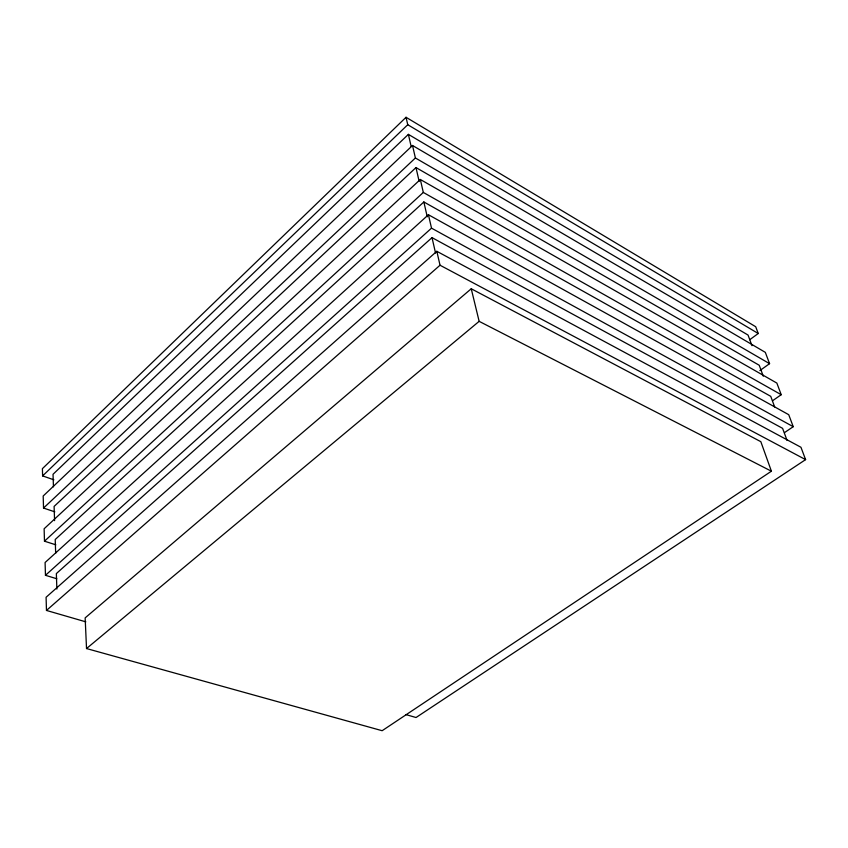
<?xml version="1.0" encoding="UTF-8"?>
<svg xmlns="http://www.w3.org/2000/svg" width="848" height="848" viewBox="0 0 848 848"><rect width="100%" height="100%" fill="white"/><g stroke="black" fill="none" stroke-linecap="round" stroke-linejoin="round"><path stroke-width="1.27" d="M749.696 339.741L758.239 333.508L755.706 326.734L406.044 117.289L42.4 468.668L42.612 475.898L53.848 479.809M42.612 475.898L407.75 124.72L406.044 117.289M751.975 345.677L748.053 335.066L408.386 134.366L53.032 474.286L53.456 486.847M759.872 370.576L769.571 363.665L765.32 352.355L412.52 145.485L43.184 496.006L43.534 508.069L54.823 511.842M43.534 508.069L415.393 157.972L412.52 145.485M763.274 376.183L759.225 365.255L415.986 167.565L54.102 506.426L54.579 520.651M772.528 400.765L781.22 394.712L776.853 383.073L420.332 179.49L44.128 528.77L44.478 541.194L55.83 544.819M44.478 541.194L423.311 192.432L420.332 179.49M774.659 406.934L770.737 396.334L423.852 201.972L55.215 539.508L55.671 553.299M784.485 432.628L793.23 426.682L788.725 414.693L428.431 214.735L45.092 562.51L45.463 575.304L56.827 578.771M45.463 575.304L431.515 228.154L428.431 214.735M787.082 440.472L782.587 428.346L432.014 237.631L56.35 573.587L56.869 589.074M405.874 714.578L416.039 717.514L805.6 459.627L800.957 447.278L436.826 251.305L46.089 597.268L46.47 610.443L85.839 621.849M46.47 610.443L440.027 265.233L436.826 251.305M471.244 288.765L85.15 617.885L86.528 648.55L382.141 730.711L771.404 471.202L760.836 441.691L471.244 288.765L479.141 321.339L771.404 471.202M86.528 648.55L479.141 321.339M440.027 265.233L805.6 459.627M431.515 228.154L793.23 426.682M423.311 192.432L781.22 394.712M415.393 157.972L769.571 363.665M407.75 124.72L758.239 333.508M408.386 134.366L411.174 146.556M415.986 167.565L419.166 181.461M423.852 201.972L427.254 216.812M432.014 237.631L435.543 253.033"/></g></svg>
